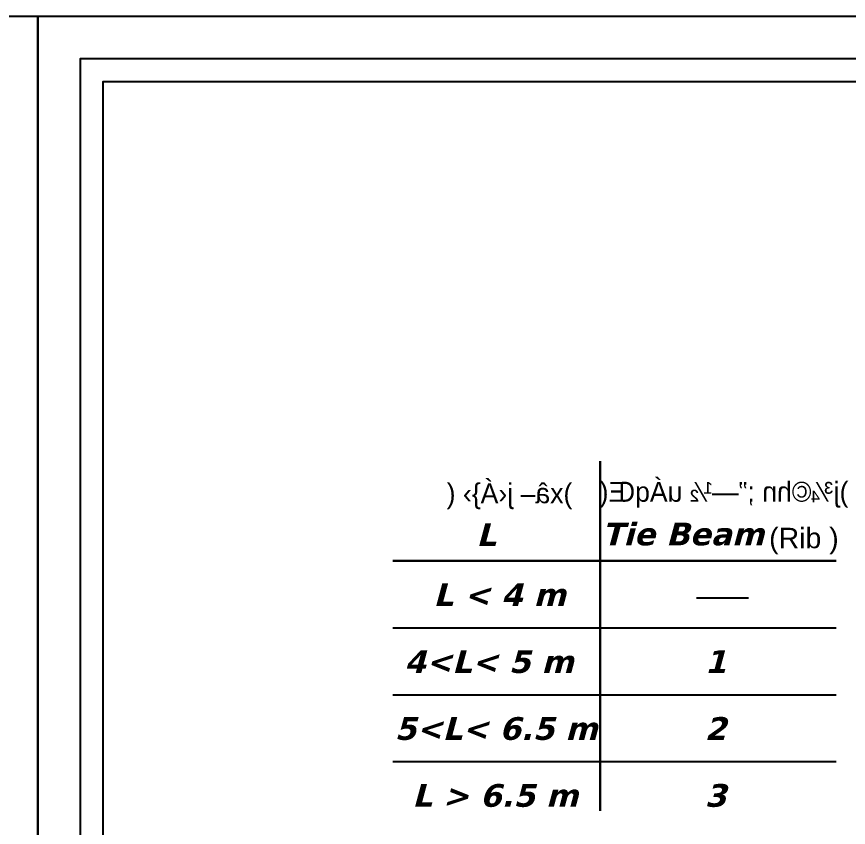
# Model space of a CAD drawing. Header units: inches. Extents: x -1482 to -895, y -39 to 122.
# Drawn here: x -1017.15 to -1007.32, y -1.26 to 8.32 of the extents above; entities that cross this region are included whole.
import ezdxf

# ---------------------------------------------------------------- set-up
doc = ezdxf.new("R2010")
doc.units = ezdxf.units.IN
doc.header["$MEASUREMENT"] = 0
doc.linetypes.add('HIDDEN2', pattern=[0.1875, 0.125, -0.0625])
doc.layers.add('Dimension', color=217, linetype='Continuous', lineweight=15)
doc.layers.add('font', color=7, linetype='Continuous')
doc.styles.add('NASKHD', font='naskhd.shx')
doc.styles.add('sharifnaskhd', font='zibba-s.shx')

# ---------------------------------------------------------------- blocks, each defined once
blk = doc.blocks.new('eeeeeeeeeeeeeeeee')
at = {"lineweight": 30}
for p, q in [((393.7631, -116.2392), (393.7631, -120.3684)), ((391.3164, -117.4165), (396.5541, -117.4165))]:
    blk.add_line(p, q, dxfattribs=at)
at = {"lineweight": 25}
for p, q in [((394.9007, -117.8532), (395.5187, -117.8532)), ((391.3164, -118.2068), (396.5541, -118.2068)), ((391.3164, -118.9971), (396.5541, -118.9971)), ((391.3164, -119.7874), (396.5541, -119.7874))]:
    blk.add_line(p, q, dxfattribs=at)
at = {"color": 0, "linetype": 'HIDDEN2', "ltscale": 0.0001, "char_height": 0.268185, "attachment_point": 1, "style": 'NASKHD'}
for s, insert, width in [('{\\fVerdana|b1|i1|c0|p34;L}', (392.3009, -116.9736), 3.78502), ('{\\fVerdana|b1|i1|c0|p34;Tie Beam}', (393.7865, -116.9646), 1.999098), ('{\\fVerdana|b1|i1|c0|p34;L < 4 m}', (391.7933, -117.6813), 3.78502), ('{\\fVerdana|b1|i1|c0|p34;4<L< 5 m}', (391.4497, -118.4716), 3.78502), ('{\\fVerdana|b1|i1|c0|p34;1}', (395, -118.4716), 3.78502), ('{\\fVerdana|b1|i1|c0|p34;5<L< 6.5 m}', (391.3365, -119.2619), 3.78502), ('{\\fVerdana|b1|i1|c0|p34;2}', (395, -119.2619), 3.78502), ('{\\fVerdana|b1|i1|c0|p34;L > 6.5 m}', (391.5435, -120.0522), 3.78502), ('{\\fVerdana|b1|i1|c0|p34;3}', (395, -120.0522), 3.78502)]:
    blk.add_mtext(s, dxfattribs=dict(at, insert=insert, width=width))
at = {"layer": 'Dimension', "lineweight": 13, "ltscale": 5, "insert": (395.7605, -117.0261), "char_height": 0.240868, "width": 1.566926, "attachment_point": 1, "style": 'NASKHD'}
blk.add_mtext('{\\f@Arial Unicode MS|b0|i0|c0|p34;(Rib )}', dxfattribs=at)
at = {"layer": 'font', "style": 'sharifnaskhd', "text_generation_flag": 2}
for s, p in [(')xâ– j‹Á}› (', (393.4354, -116.7357)), (')j¾©hn ;”—½ uÁqŒ(', (396.6979, -116.7181))]:
    blk.add_text(s, height=0.235109, dxfattribs=at).set_placement(p)

msp = doc.modelspace()

# ---------------------------------------------------------------- linework, layer by layer
for points in [[(-1016.9002, 8.3168), (-1046.6002, 8.3168), (-1046.6002, -12.6832), (-1016.9002, -12.6832)], [(-987.2002, 8.3168), (-1016.9002, 8.3168), (-1016.9002, -12.6832), (-987.2002, -12.6832)], [(-987.7002, 7.8168), (-1016.4002, 7.8168), (-1016.4002, -12.1832), (-987.7002, -12.1832)], [(-987.9702, 7.5468), (-1016.1302, 7.5468), (-1016.1302, -11.9132), (-987.9702, -11.9132)]]:
    msp.add_lwpolyline(points, close=True)

# ---------------------------------------------------------------- block references
msp.add_blockref('eeeeeeeeeeeeeeeee', (-1404.0195, 119.306))

doc.saveas('drawing.dxf')
